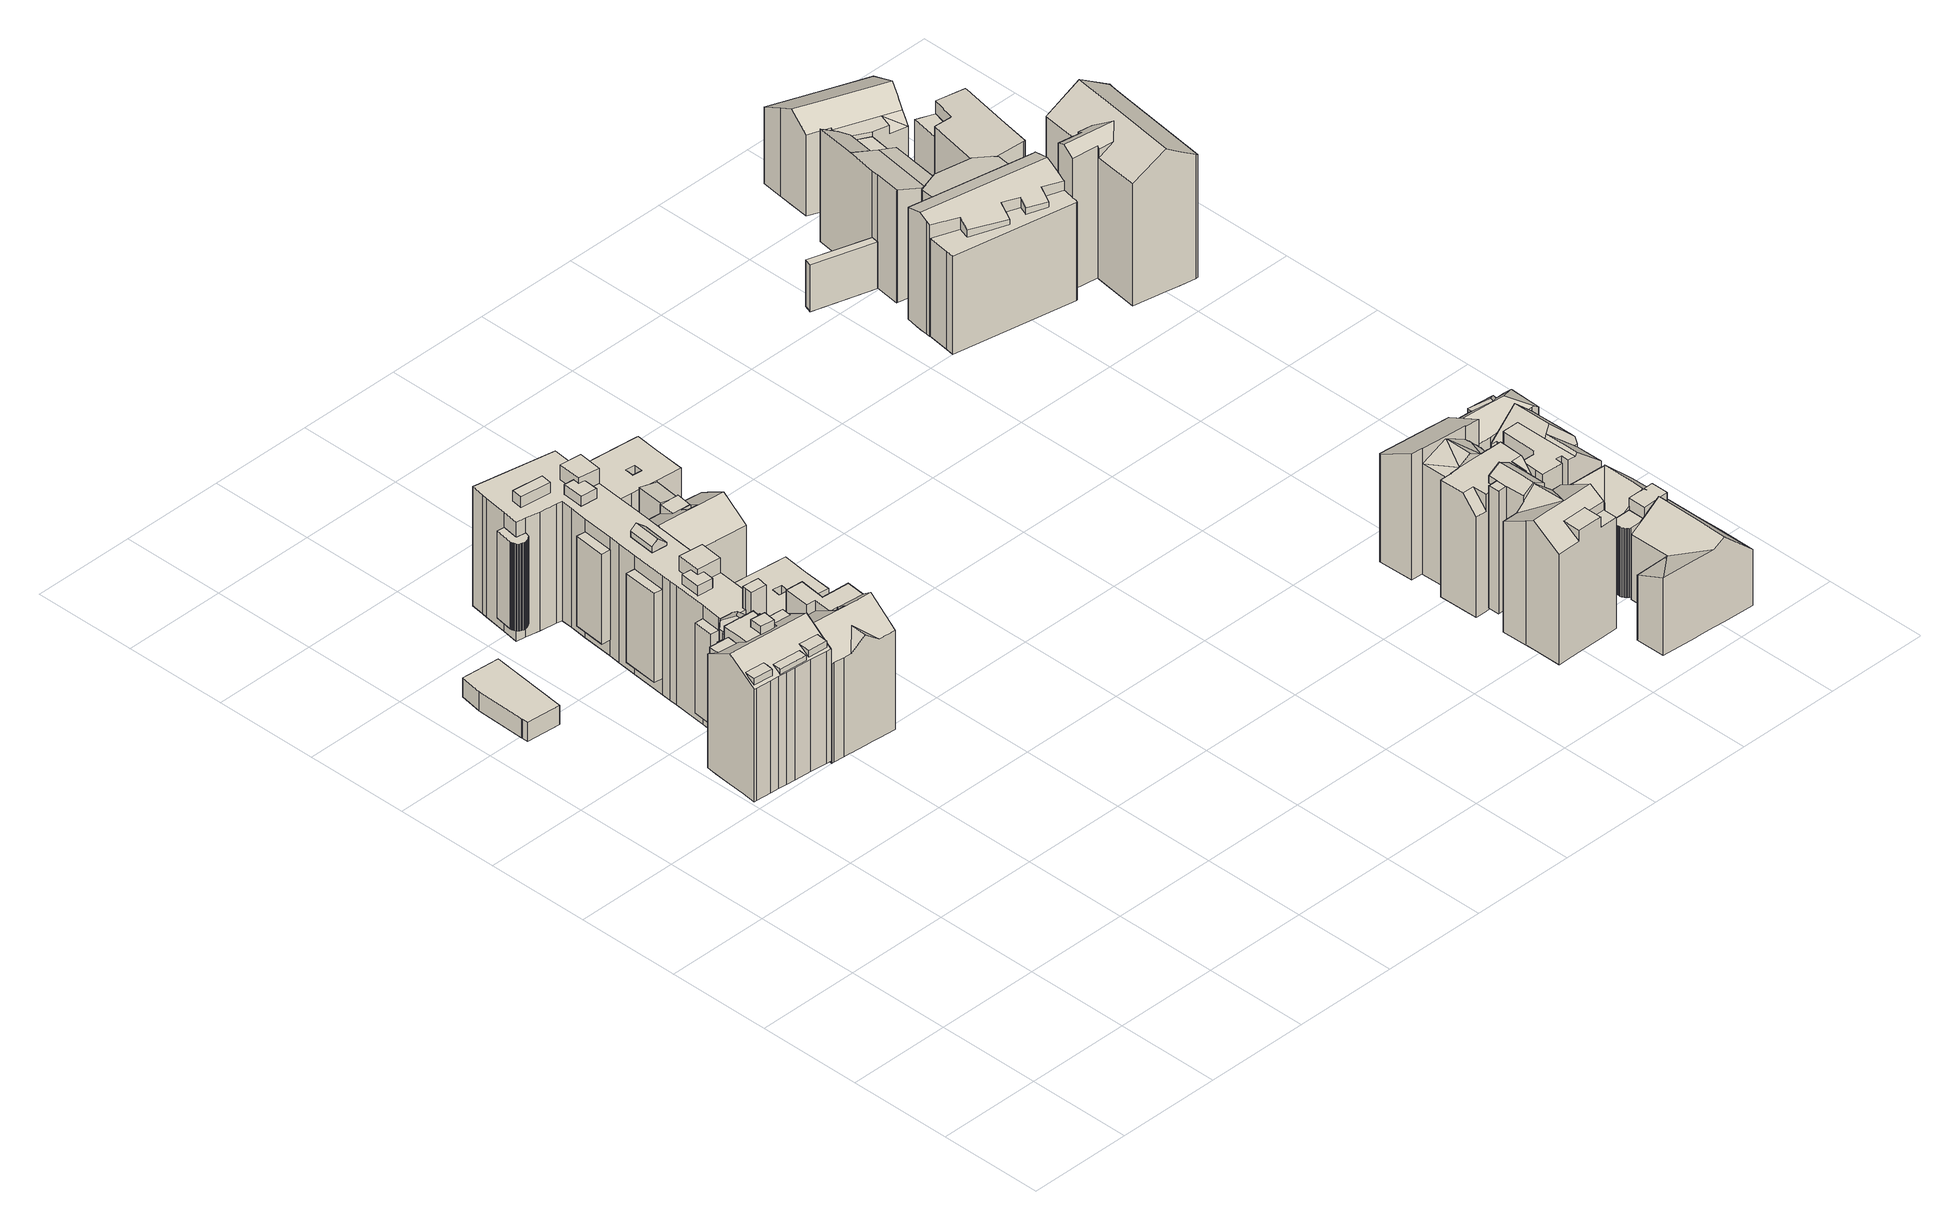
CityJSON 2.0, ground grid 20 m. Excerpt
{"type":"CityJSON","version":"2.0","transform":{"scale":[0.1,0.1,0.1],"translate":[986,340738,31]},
"CityObjects":{
"building1":{"type":"Building","attributes":{"measuredHeight":3.82,"roofType":"FLACHDACH","HoeheDach":"42","NiedrigsteTraufeDesGebaeudes":"42","Blattnummer":"102081","HoeheGrund":"38"},"geometry":[{"type":"Solid","lod":"2","boundaries":[[[[0,1,2,3,4,5,6]],[[7,8,9,10,11,12,13]],[[13,12,1,0]],[[12,11,2,1]],[[11,10,3,2]],[[10,9,4,3]],[[9,8,5,4]],[[8,7,6,5]],[[7,13,0,6]]]]}]},
"building2":{"type":"Building","children":["building2-1","building2-2","building2-3","building2-4","building2-5","building2-6","building2-7","building2-8","building2-9","building2-10","building2-11","building2-12","building2-13","building2-14","building2-15","building2-16"]},
"building2-1":{"type":"BuildingPart","attributes":{"measuredHeight":18.71,"roofType":"FLACHDACH","HoeheDach":"56","NiedrigsteTraufeDesGebaeudes":"56","Blattnummer":"102081","HoeheGrund":"38"},"parents":["building2"],"geometry":[{"type":"Solid","lod":"2","boundaries":[[[[14,15,16,17,18,19,20,21,22,23,24,25]],[[26,27,28,29,30,31,32,33,34,35,36,37]],[[37,36,15,14]],[[36,35,16,15]],[[35,34,17,16]],[[34,33,18,17]],[[33,32,19,18]],[[32,31,20,19]],[[31,30,21,20]],[[30,29,22,21]],[[29,28,23,22]],[[28,27,24,23]],[[27,26,25,24]],[[26,37,14,25]]]]}]},
"building2-2":{"type":"BuildingPart","attributes":{"measuredHeight":24.02,"roofType":"FLACHDACH","HoeheDach":"61","NiedrigsteTraufeDesGebaeudes":"61","Blattnummer":"102081","HoeheGrund":"37"},"parents":["building2"],"geometry":[{"type":"Solid","lod":"2","boundaries":[[[[38,39,40,41]],[[42,43,44,45]],[[45,44,39,38]],[[44,43,40,39]],[[43,42,41,40]],[[42,45,38,41]]]]}]},
"building2-3":{"type":"BuildingPart","attributes":{"measuredHeight":24.67,"roofType":"FLACHDACH","HoeheDach":"62","NiedrigsteTraufeDesGebaeudes":"62","Blattnummer":"102081","HoeheGrund":"37"},"parents":["building2"],"geometry":[{"type":"Solid","lod":"2","boundaries":[[[[46,47,48,49]],[[50,51,52,53]],[[53,52,47,46]],[[52,51,48,47]],[[51,50,49,48]],[[50,53,46,49]]]]}]},
"building2-4":{"type":"BuildingPart","attributes":{"measuredHeight":17.44,"roofType":"FLACHDACH","HoeheDach":"56","NiedrigsteTraufeDesGebaeudes":"56","Blattnummer":"102081","HoeheGrund":"39"},"parents":["building2"],"geometry":[{"type":"Solid","lod":"2","boundaries":[[[[54,55,56,57,58,59,60,61,62,63,64,65,66,67,68,69,70,71,72,73,74,75,76,77,78,79,80,81,82,83,84,85,86]],[[87,88,89,90,91,92,93,94,95,96,97,98,99,100,101,102,103,104,105,106,107,108,109,110,111,112,113,114,115,116,117,118,119]],[[119,118,55,54]],[[118,117,56,55]],[[117,116,57,56]],[[116,115,58,57]],[[115,114,59,58]],[[114,113,60,59]],[[113,112,61,60]],[[112,111,62,61]],[[111,110,63,62]],[[110,109,64,63]],[[109,108,65,64]],[[108,107,66,65]],[[107,106,67,66]],[[106,105,68,67]],[[105,104,69,68]],[[104,103,70,69]],[[103,102,71,70]],[[102,101,72,71]],[[101,100,73,72]],[[100,99,74,73]],[[99,98,75,74]],[[98,97,76,75]],[[97,96,77,76]],[[96,95,78,77]],[[95,94,79,78]],[[94,93,80,79]],[[93,92,81,80]],[[92,91,82,81]],[[91,90,83,82]],[[90,89,84,83]],[[89,88,85,84]],[[88,87,86,85]],[[87,119,54,86]]]]}]},
"building2-5":{"type":"BuildingPart","attributes":{"measuredHeight":25.85,"roofType":"FLACHDACH","HoeheDach":"63","NiedrigsteTraufeDesGebaeudes":"63","Blattnummer":"102081","HoeheGrund":"38"},"parents":["building2"],"geometry":[{"type":"Solid","lod":"2","boundaries":[[[[120,121,122,123,124,125,126]],[[127,128,129,130,131,132,133]],[[133,132,121,120]],[[132,131,122,121]],[[131,130,123,122]],[[130,129,124,123]],[[129,128,125,124]],[[128,127,126,125]],[[127,133,120,126]]]]}]},
"building2-6":{"type":"BuildingPart","attributes":{"measuredHeight":23.12,"roofType":"FLACHDACH","HoeheDach":"61","NiedrigsteTraufeDesGebaeudes":"61","Blattnummer":"102081","HoeheGrund":"38"},"parents":["building2"],"geometry":[{"type":"Solid","lod":"2","boundaries":[[[[134,135,136,137,138,139]],[[140,141,142,143,144,145]],[[145,144,135,134]],[[144,143,136,135]],[[143,142,137,136]],[[142,141,138,137]],[[141,140,139,138]],[[140,145,134,139]]]]}]},
"building2-7":{"type":"BuildingPart","attributes":{"measuredHeight":17.96,"roofType":"FLACHDACH","HoeheDach":"56","NiedrigsteTraufeDesGebaeudes":"56","Blattnummer":"102081","HoeheGrund":"38"},"parents":["building2"],"geometry":[{"type":"Solid","lod":"2","boundaries":[[[[146,147,148,149]],[[150,151,152,153]],[[153,152,147,146]],[[152,151,148,147]],[[151,150,149,148]],[[150,153,146,149]]]]}]},
"building2-8":{"type":"BuildingPart","attributes":{"measuredHeight":23.8,"roofType":"FLACHDACH","HoeheDach":"59","NiedrigsteTraufeDesGebaeudes":"59","Blattnummer":"102081","HoeheGrund":"35"},"parents":["building2"],"geometry":[{"type":"Solid","lod":"2","boundaries":[[[[154,155,156,157,158,159,160,161,162,163,164,165,166,167,168,169,170,171,172,173,174,175,176,177,178,179,180,181,182,183,184,185,186,187,188,189,190,191,192,193,194,195,196,197,198,199,200],[201,202,203,204],[205,206,207,208]],[[209,210,211,212,213,214,215,216,217,218,219,220,221,222,223,224,225,226,227,228,229,230,231,232,233,234,235,236,237,238,239,240,241,242,243,244,245,246,247,248,249,250,251,252,253,254,255],[256,257,258,259],[260,261,262,263]],[[255,254,155,154]],[[254,253,156,155]],[[253,252,157,156]],[[252,251,158,157]],[[251,250,159,158]],[[250,249,160,159]],[[249,248,161,160]],[[248,247,162,161]],[[247,246,163,162]],[[246,245,164,163]],[[245,244,165,164]],[[244,243,166,165]],[[243,242,167,166]],[[242,241,168,167]],[[241,240,169,168]],[[240,239,170,169]],[[239,238,171,170]],[[238,237,172,171]],[[237,236,173,172]],[[236,235,174,173]],[[235,234,175,174]],[[234,233,176,175]],[[233,232,177,176]],[[232,231,178,177]],[[231,230,179,178]],[[230,229,180,179]],[[229,228,181,180]],[[228,227,182,181]],[[227,226,183,182]],[[226,225,184,183]],[[225,224,185,184]],[[224,223,186,185]],[[223,222,187,186]],[[222,221,188,187]],[[221,220,189,188]],[[220,219,190,189]],[[219,218,191,190]],[[218,217,192,191]],[[217,216,193,192]],[[216,215,194,193]],[[215,214,195,194]],[[214,213,196,195]],[[213,212,197,196]],[[212,211,198,197]],[[211,210,199,198]],[[210,209,200,199]],[[209,255,154,200]],[[259,258,202,201]],[[258,257,203,202]],[[257,256,204,203]],[[256,259,201,204]],[[263,262,206,205]],[[262,261,207,206]],[[261,260,208,207]],[[260,263,205,208]]]]}]},
"building2-9":{"type":"BuildingPart","attributes":{"measuredHeight":17.86,"roofType":"FLACHDACH","HoeheDach":"56","NiedrigsteTraufeDesGebaeudes":"56","Blattnummer":"102081","HoeheGrund":"39"},"parents":["building2"],"geometry":[{"type":"Solid","lod":"2","boundaries":[[[[264,265,266,267]],[[268,269,270,271]],[[271,270,265,264]],[[270,269,266,265]],[[269,268,267,266]],[[268,271,264,267]]]]}]},
"building2-10":{"type":"BuildingPart","attributes":{"measuredHeight":25.38,"roofType":"FLACHDACH","HoeheDach":"62","NiedrigsteTraufeDesGebaeudes":"62","Blattnummer":"102081","HoeheGrund":"37"},"parents":["building2"],"geometry":[{"type":"Solid","lod":"2","boundaries":[[[[272,273,274,275]],[[276,277,278,279]],[[279,278,273,272]],[[278,277,274,273]],[[277,276,275,274]],[[276,279,272,275]]]]}]},
"building2-11":{"type":"BuildingPart","attributes":{"measuredHeight":23.68,"roofType":"SATTELDACH","HoeheDach":"61","NiedrigsteTraufeDesGebaeudes":"60","Blattnummer":"102081","HoeheGrund":"38"},"parents":["building2"],"geometry":[{"type":"Solid","lod":"2","boundaries":[[[[280,281,282,283]],[[284,285,281,280]],[[286,283,282,287]],[[288,285,284,289]],[[290,289,284,280,283,286]],[[281,285,288,291,287,282]],[[289,290,286,287,291,288]]]]}]},
"building2-12":{"type":"BuildingPart","attributes":{"measuredHeight":23.47,"roofType":"FLACHDACH","HoeheDach":"61","NiedrigsteTraufeDesGebaeudes":"61","Blattnummer":"102081","HoeheGrund":"38"},"parents":["building2"],"geometry":[{"type":"Solid","lod":"2","boundaries":[[[[292,293,294,295,296]],[[297,298,299,300,301]],[[301,300,293,292]],[[300,299,294,293]],[[299,298,295,294]],[[298,297,296,295]],[[297,301,292,296]]]]}]},
"building2-13":{"type":"BuildingPart","attributes":{"measuredHeight":23.53,"roofType":"FLACHDACH","HoeheDach":"61","NiedrigsteTraufeDesGebaeudes":"61","Blattnummer":"102081","HoeheGrund":"38"},"parents":["building2"],"geometry":[{"type":"Solid","lod":"2","boundaries":[[[[302,303,304,305]],[[303,306,307,304]],[[306,308,309,307]],[[308,310,311,309]],[[310,312,313,311]],[[313,305,304,307,309,311]],[[310,308,306,303,302,312]],[[312,302,305,313]]]]}]},
"building2-14":{"type":"BuildingPart","attributes":{"measuredHeight":26.4,"roofType":"FLACHDACH","HoeheDach":"64","NiedrigsteTraufeDesGebaeudes":"64","Blattnummer":"102081","HoeheGrund":"38"},"parents":["building2"],"geometry":[{"type":"Solid","lod":"2","boundaries":[[[[314,315,316,317]],[[318,319,320,321]],[[321,320,315,314]],[[320,319,316,315]],[[319,318,317,316]],[[318,321,314,317]]]]}]},
"building2-15":{"type":"BuildingPart","attributes":{"measuredHeight":17.97,"roofType":"FLACHDACH","HoeheDach":"56","NiedrigsteTraufeDesGebaeudes":"56","Blattnummer":"102081","HoeheGrund":"38"},"parents":["building2"],"geometry":[{"type":"Solid","lod":"2","boundaries":[[[[322,323,324,325]],[[326,327,328,329]],[[329,328,323,322]],[[328,327,324,323]],[[327,326,325,324]],[[326,329,322,325]]]]}]},
"building2-16":{"type":"BuildingPart","attributes":{"measuredHeight":26.02,"roofType":"SATTELDACH","HoeheDach":"64","NiedrigsteTraufeDesGebaeudes":"60","Blattnummer":"102081","HoeheGrund":"38"},"parents":["building2"],"geometry":[{"type":"Solid","lod":"2","boundaries":[[[[330,331,332,333,334,335,336,337]],[[338,339,340,341,342,343,344,345,346,347]],[[348,349,350,351,352,353]],[[354,355,356,357,358,359,360,361]],[[356,362,363,364,365,357]],[[366,367,368,369,362,356,355]],[[370,371,372,373,374,375,376,377]],[[378,379,380,381,382,383]],[[384,385,386,387,388,389]],[[390,391,392,393]],[[393,392,394,395]],[[395,394,396,397]],[[397,396,398,399]],[[399,398,400,401]],[[401,400,402,403]],[[403,402,404,405]],[[405,404,406,407]],[[408,409,410,411]],[[412,413,414,415]],[[416,417,413,412]],[[418,419,417,416]],[[415,414,419,418]],[[420,348,353,421]],[[386,361,360,387]],[[422,359,358,423]],[[424,365,364,425]],[[425,364,363,426]],[[427,369,368,428]],[[429,430,431,432]],[[433,381,380,434]],[[406,435,436,437,409,408,438,439,440,407]],[[441,391,390,442,443,444,432,431,445,446]],[[447,448,449,450,342,341,340,339,338]],[[451,452,453,454,455,456,457,458,459]],[[460,461,462,463,464,465,466,467,468,385,384]],[[444,443,442,390,393,395,397,399,401,403,405,407,440,439,438,408,411,469,470,471,422,423,472,424,425,426,473,427,428,474,475,476,429,432],[412,415,418,416]],[[446,445,431,430,454,453,452,451,459,463,462,461,460,384,389,410,409,437,436],[477,478,479,480,450,449,448,447,338,347],[481,433,434,482,378,383]],[[483,484,485,334,333,332,331]],[[478,477,347,346,345,344,479]],[[486,487,355,354,361,386,385,468]],[[488,489,490,374,373,372,371]],[[482,434,380,379,378]],[[481,383,382,381,433]],[[491,488,371,370,377,492]],[[377,376,375,493,492]],[[362,369,427,473,426,363]],[[358,357,365,424,472,423]],[[387,360,359,422,471,470,388]],[[420,494,350,349,348]],[[353,352,351,495,421]],[[455,454,430,429,476,475,496]],[[475,474,428,368,367,497,496]],[[498,497,367,366,355]],[[343,342,450,480,479,344]],[[410,389,388,470,469,411]],[[499,483,331,330,337,500]],[[337,336,335,501,500]],[[404,402,400,398,396,394,392,391,441,446,436,435,406],[501,335,334,485,484,483,499,500],[495,351,350,494,420,421],[493,375,374,490,489,488,491,492]],[[459,458,457,456,455,496,497,498,355,487,486,468,467,466,465,464,463],[414,413,417,419]]]]}]},
"building3":{"type":"Building","children":["building3-1","building3-2"]},
"building3-1":{"type":"BuildingPart","attributes":{"measuredHeight":23.89,"roofType":"SATTELDACH","HoeheDach":"61","NiedrigsteTraufeDesGebaeudes":"57","Blattnummer":"102081","HoeheGrund":"37"},"parents":["building3"],"geometry":[{"type":"Solid","lod":"2","boundaries":[[[[502,503,504]],[[505,506,507,508,509,510,511,512,513]],[[514,515,503,502]],[[516,517,518,519]],[[520,521,522,523]],[[523,522,517,516]],[[524,525,526]],[[527,528,529,530]],[[512,531,513]],[[532,533,534,535]],[[536,537,538,539]],[[540,511,510,541]],[[524,537,536]],[[542,543,544,545]],[[546,547,548,549]],[[522,521,550,504,503,515,551,552,507,506,505,513,553,554,518,517]],[[555,556,557,558,559,560,561,552,551,515,514,502,504,550,521,520]],[[562,563,561,560,559,558,557,556,555,520,523,516,519,564,565,566,567,568,532,535,569,542,545],[549,570,527,530,571,540,541,572,546]],[[552,561,563,562,545,544,508,507]],[[510,509,547,546,572,541]],[[542,569,535,534,573,543]],[[531,512,511,540,571,530,529]],[[570,549,548,526,525,528,527]],[[574,539,538,533,532,568,567]],[[575,574,567,566,565,576]],[[518,554,576,565,564,519]],[[537,524,526,548,547,509,508,544,543,573,534,533,538]],[[553,513,531,529,528,525,524,536,539,574,575,576,554]]]]}]},
"building3-2":{"type":"BuildingPart","attributes":{"measuredHeight":18.52,"roofType":"FLACHDACH","HoeheDach":"56","NiedrigsteTraufeDesGebaeudes":"56","Blattnummer":"102081","HoeheGrund":"37"},"parents":["building3"],"geometry":[{"type":"Solid","lod":"2","boundaries":[[[[577,578,579,580,581,582,583,584,585],[586,587,588,589,590,591]],[[592,593,594,595,596,597,598,599,600],[601,602,603,604,605,606]],[[600,599,578,577]],[[599,598,579,578]],[[598,597,580,579]],[[597,596,581,580]],[[596,595,582,581]],[[595,594,583,582]],[[594,593,584,583]],[[593,592,585,584]],[[592,600,577,585]],[[606,605,587,586]],[[605,604,588,587]],[[604,603,589,588]],[[603,602,590,589]],[[602,601,591,590]],[[601,606,586,591]]]]}]},
"building4":{"type":"Building","children":["building4-1","building4-2","building4-3"]},
"building4-1":{"type":"BuildingPart","attributes":{"measuredHeight":21.74,"roofType":"PULTDACH","HoeheDach":"58","NiedrigsteTraufeDesGebaeudes":"58","Blattnummer":"102081","HoeheGrund":"37"},"parents":["building4"],"geometry":[{"type":"Solid","lod":"2","boundaries":[[[[607,608,609,610]],[[611,612,613,614]],[[611,610,609,612]],[[612,609,608,613]],[[613,608,607,614]],[[614,607,610,611]]]]}]},
"building4-2":{"type":"BuildingPart","attributes":{"measuredHeight":23.32,"roofType":"FLACHDACH","HoeheDach":"58","NiedrigsteTraufeDesGebaeudes":"58","Blattnummer":"102081","HoeheGrund":"35"},"parents":["building4"],"geometry":[{"type":"Solid","lod":"2","boundaries":[[[[615,616,617,618]],[[619,620,621,622]],[[620,623,624,621]],[[623,625,626,624]],[[625,619,622,626]],[[617,627,628,629,630,631,632,633,634,635,636,618],[622,621,624,626]],[[615,637,638,639,640,641,642,643,644,645,646,616],[625,623,620,619]],[[616,646,627,617]],[[646,645,628,627]],[[645,644,629,628]],[[644,643,630,629]],[[643,642,631,630]],[[642,641,632,631]],[[641,640,633,632]],[[640,639,634,633]],[[639,638,635,634]],[[638,637,636,635]],[[637,615,618,636]]]]}]},
"building4-3":{"type":"BuildingPart","attributes":{"measuredHeight":23,"roofType":"SATTELDACH","HoeheDach":"59","NiedrigsteTraufeDesGebaeudes":"56","Blattnummer":"102081","HoeheGrund":"36"},"parents":["building4"],"geometry":[{"type":"Solid","lod":"2","boundaries":[[[[647,648,649,650,651,652,653]],[[654,655,656,657,658,659]],[[660,661,662,663]],[[664,665,666,667]],[[668,669,665,664]],[[670,671,669,668]],[[667,666,671,670]],[[659,658,672]],[[673,657,656,674]],[[675,655,654]],[[676,677,678,679]],[[679,680,681,682,683,684,660,663,685,673,674,686,676],[664,667,670,668]],[[651,650,649,678,677,675,654,659,672,662,661,652],[665,669,671,666]],[[655,675,677,676,686,674,656]],[[672,658,657,673,685,663,662]],[[682,681,648,647,653,683]],[[648,681,680,679,678,649]],[[653,652,661,660,684,683]]]]}]},
"building5":{"type":"Building","children":["building5-1","building5-2"]},
"building5-1":{"type":"BuildingPart","attributes":{"measuredHeight":25.88,"roofType":"SATTELDACH","HoeheDach":"62","NiedrigsteTraufeDesGebaeudes":"58","Blattnummer":"102081","HoeheGrund":"36"},"parents":["building5"],"geometry":[{"type":"Solid","lod":"2","boundaries":[[[[687,688,689,690,691,692]],[[693,694,695,696,697,698]],[[687,699,700,688]],[[701,702,703,704,705]],[[706,707,708,709]],[[710,711,707,706]],[[712,713,714,715]],[[697,696,716]],[[717,693,698]],[[718,719,720,721]],[[704,722,716,705]],[[723,724,725,726]],[[727,728,729,730]],[[731,732,717,698,697,716,722,733,734,735,736,737,738,739]],[[711,739,738,737,736,735,734,733,725,724,699,687,692,708,707]],[[740,741,742,743,744,703,702,694,693,717,732,731]],[[743,742,741,740,745,710,706,709,746,747,748,749,750,727,730,751,712,715,752,718,721,753,754,755,723,726,756,757,744]],[[708,692,691,747,746,709]],[[758,713,712,751,730,729]],[[750,749,759,760,728,727]],[[748,747,691,690,761,759,749]],[[690,689,688,700,762,763,764,761]],[[765,762,700,754,753,721,720]],[[700,699,724,723,755,754]],[[722,704,703,744,757,756,726,725,733]],[[695,694,702,701,705,716,696]],[[714,766,719,718,752,715]],[[745,740,731,739,711,710]],[[767,764,763,762,765,720,719,766]],[[759,761,764,767,766,714,713]],[[728,760,759,713,758,729]]]]}]},
"building5-2":{"type":"BuildingPart","attributes":{"measuredHeight":25.2,"roofType":"PULTDACH","HoeheDach":"60","NiedrigsteTraufeDesGebaeudes":"55","Blattnummer":"102081","HoeheGrund":"35"},"parents":["building5"],"geometry":[{"type":"Solid","lod":"2","boundaries":[[[[768,769,770,771,772,773,774,775,776,777,778,779]],[[780,781,782,783,784]],[[785,786,787,788]],[[789,786,785]],[[790,787,786]],[[791,787,790]],[[791,792,793,794,795,787]],[[796,797,798,799,800,801,802,803,804,805,806,807,808,792,791]],[[809,810,811,812,813]],[[814,779,778,815]],[[815,778,777,816]],[[816,777,776,817]],[[817,776,775,818]],[[818,775,774,819]],[[819,774,773,820]],[[821,769,768,822]],[[822,768,779,814]],[[789,823,786]],[[791,824,796]],[[812,825,813]],[[826,827,828,829]],[[829,828,830,831]],[[831,830,832,833]],[[782,834,783]],[[835,794,793,836]],[[837,792,808,838]],[[838,808,807,839]],[[839,807,806,840]],[[840,806,805,841]],[[841,805,804,842]],[[842,804,803,843]],[[843,803,802,844]],[[844,802,801,845]],[[845,801,800,846]],[[846,800,799,847]],[[847,799,798,848]],[[848,798,797,849]],[[850,810,809,851]],[[852,853,854,855,856,823,789,785,788,770,769,821]],[[857,858,859,860,833,832,861,834,782,781,780]],[[819,820,862,835,836,837,838,839,840,841,842,843,844,845,846,847,848,849,863,864,865,866,867,850,851,868,826,829,831,833,860,859,858,857,869,870,871,872,855,854,853,852,821,822,814,815,816,817,818]],[[873,784,783,834,861,832,830,828,827,825,812,811,874,875,876,824,791,877,786,823,856,878,879]],[[870,869,857,780,784,873,879,871]],[[810,850,867,866,874,811]],[[792,837,836,793]],[[877,791,790,786]],[[826,868,851,809,813,825,827]],[[876,875,874,866,865,864]],[[864,863,849,797,796,824,876]],[[879,878,856,855,872,871]],[[787,795,772,771,770,788]],[[795,794,835,862,820,773,772]]]]}]},
"building6":{"type":"Building","children":["building6-1","building6-2","building6-3"]},
"building6-1":{"type":"BuildingPart","attributes":{"measuredHeight":13.85,"roofType":"FLACHDACH","HoeheDach":"50","NiedrigsteTraufeDesGebaeudes":"50","Blattnummer":"102081","HoeheGrund":"36"},"parents":["building6"],"geometry":[{"type":"Solid","lod":"2","boundaries":[[[[880,881,882,883]],[[881,884,885,882]],[[884,886,887,885]],[[886,888,889,887]],[[888,890,891,889]],[[890,892,893,891]],[[892,894,895,893]],[[894,896,897,895]],[[897,898,899,900,901,902,903,904,905,906,907,908,909,910,911,912,913,883,882,885,887,889,891,893,895]],[[894,892,890,888,886,884,881,880,914,915,916,917,918,919,920,921,922,923,924,925,926,927,928,929,896]],[[896,929,898,897]],[[929,928,899,898]],[[928,927,900,899]],[[927,926,901,900]],[[926,925,902,901]],[[925,924,903,902]],[[924,923,904,903]],[[923,922,905,904]],[[922,921,906,905]],[[921,920,907,906]],[[920,919,908,907]],[[919,918,909,908]],[[918,917,910,909]],[[917,916,911,910]],[[916,915,912,911]],[[915,914,913,912]],[[914,880,883,913]]]]}]},
"building6-2":{"type":"BuildingPart","attributes":{"measuredHeight":16.98,"roofType":"SATTELDACH","HoeheDach":"53","NiedrigsteTraufeDesGebaeudes":"47","Blattnummer":"102081","HoeheGrund":"36"},"parents":["building6"],"geometry":[{"type":"Solid","lod":"2","boundaries":[[[[930,931,932,933]],[[934,935,936,937]],[[937,936,938,939]],[[940,941,942,943]],[[943,942,935,934]],[[944,933,932,945]],[[946,930,933,944]],[[947,948,949,950]],[[951,952,953,954,955,956,957,958,959,960]],[[961,962,963,964,965,966,967,968,969,970,971,972]],[[973,974,975,976,966,965,977,978,979,980,930,946]],[[976,975,974,973,946,944,945,981,982,983,984,985,986,987,947,950,988,989,954,953,952,951,960,940,943,934,937,939,990,991,992,971,970,969,968,967,966]],[[993,994,949,948,995,996,977,965,964,963,962,961,972,997]],[[932,931,998,982,981,945]],[[999,997,972,971,992,991,1000]],[[954,989,988,950,949,994,1001,955]],[[983,982,998,1002,1003,984]],[[1004,995,948,947,987,986]],[[1003,1005,1004,986,985,984]],[[940,960,959,941]],[[1006,1000,991,990,939,938]],[[1002,998,978,977,996,995,1004,1005,1003]],[[957,956,955,1001,994,993,997,999,958]],[[980,979,978,998,931,930]],[[959,958,999,1000,1006,938,936,935,942,941]]]]}]},
"building6-3":{"type":"BuildingPart","attributes":{"measuredHeight":16,"roofType":"FLACHDACH","HoeheDach":"52","NiedrigsteTraufeDesGebaeudes":"52","Blattnummer":"102081","HoeheGrund":"36"},"parents":["building6"],"geometry":[{"type":"Solid","lod":"2","boundaries":[[[[1007,1008,1009,1010]],[[1011,1012,1013,1014]],[[1014,1013,1008,1007]],[[1013,1012,1009,1008]],[[1012,1011,1010,1009]],[[1011,1014,1007,1010]]]]}]},
"building7":{"type":"Building","children":["building7-1","building7-2"]},
"building7-1":{"type":"BuildingPart","attributes":{"measuredHeight":24.04,"roofType":"WALMDACH","HoeheDach":"59","NiedrigsteTraufeDesGebaeudes":"54","Blattnummer":"102081","HoeheGrund":"35"},"parents":["building7"],"geometry":[{"type":"Solid","lod":"2","boundaries":[[[[1015,1016,1017,1018,1019,1020,1021,1022,1023,1024,1025,1026,1027]],[[1019,1028,1029,1020]],[[1030,1031,1032,1033,1029]],[[1028,1034,1035,1030,1029]],[[1033,1032,1036,1037,1038,1039,1040,1041,1042]],[[1043,1027,1026,851]],[[851,1026,1025,850]],[[850,1025,1024,1044]],[[1044,1024,1023,1045]],[[1046,1022,1021]],[[1047,1018,1017,1048]],[[1048,1017,1016,1049]],[[1049,1016,1015,1050]],[[1050,1015,1027,1043]],[[1035,1031,1030]],[[1051,1041,1040,1052]],[[1052,1040,1039,1053]],[[1054,1037,1036,1055]],[[1055,1056,1057,1058,1059,1060,1047,1048,1049,1050,1043,851,850,1044,1045,1061,1062,1063,1064,1065,1066,1051,1052,1053,1067,1054]],[[1060,1059,1058,1034,1028,1019,1018,1047]],[[1068,1069,1042,1041,1051,1066,1065,1064]],[[1032,1031,1035,1034,1058,1057,1056,1055,1036]],[[1038,1037,1054,1067,1053,1039]],[[1063,1062,1070,1071,1068,1064]],[[1023,1022,1046,1070,1062,1061,1045]],[[1071,1070,1046,1021,1020,1029,1033,1042,1069,1068]]]]}]},
"building7-2":{"type":"BuildingPart","attributes":{"measuredHeight":23.74,"roofType":"WALMDACH","HoeheDach":"59","NiedrigsteTraufeDesGebaeudes":"55","Blattnummer":"102081","HoeheGrund":"35"},"parents":["building7"],"geometry":[{"type":"Solid","lod":"2","boundaries":[[[[1072,1073,1074,1075,1076,1077,1078]],[[1076,1075,1079,1080,1081,1082,1083,1084,1085,1086,1087,1077]],[[1083,1088,1089,1090,1084]],[[1088,1091,1089]],[[1082,1091,1088,1083]],[[1074,1092,1093,1079,1075]],[[1094,1073,1072,1095]],[[1095,1072,1078,1096]],[[1097,1087,1086,1098]],[[1098,1086,1085,1099]],[[1100,1081,1080,1101]],[[1102,1093,1092,1103]],[[1104,1094,1095,1096,1105,1097,1098,1099,1106,1107,1108,1109,1110,1100,1101,1111,1102,1103]],[[1089,1091,1109,1108,1107,1090]],[[1079,1093,1102,1111,1101,1080]],[[1100,1110,1109,1091,1082,1081]],[[1085,1084,1090,1107,1106,1099]],[[1094,1104,1103,1092,1074,1073]],[[1078,1077,1087,1097,1105,1096]]]]}]},
"building8":{"type":"Building","attributes":{"measuredHeight":9.31,"roofType":"FLACHDACH","HoeheDach":"42","NiedrigsteTraufeDesGebaeudes":"42","Blattnummer":"102081","HoeheGrund":"33"},"geometry":[{"type":"Solid","lod":"2","boundaries":[[[[1112,1113,1114,1115]],[[1116,1117,1118,1119]],[[1119,1118,1113,1112]],[[1118,1117,1114,1113]],[[1117,1116,1115,1114]],[[1116,1119,1112,1115]]]]}]},
"building9":{"type":"Building","children":["building9-1","building9-2","building9-3","building9-4","building9-5","building9-6","building9-7"]},
"building9-1":{"type":"BuildingPart","attributes":{"measuredHeight":23.34,"roofType":"SATTELDACH","HoeheDach":"55","NiedrigsteTraufeDesGebaeudes":"52","Blattnummer":"102081","HoeheGrund":"31"},"parents":["building9"],"geometry":[{"type":"Solid","lod":"2","boundaries":[[[[1120,1121,1122,1123,1124,1125,1126,1127,1128,1129,1130,1131,1132,1133]],[[1130,1134,1135,1136,1137,1138,1139,1131]],[[1140,1133,1132,1141]],[[1142,1129,1128,1143]],[[1143,1128,1127,1144]],[[1144,1127,1126,1145]],[[1145,1126,1125,1146]],[[1146,1125,1124,1147]],[[1147,1124,1123,1148]],[[1148,1123,1122,1149]],[[1149,1122,1121,1150]],[[1150,1121,1120,1151]],[[1151,1120,1133,1140]],[[1152,1139,1138,1153]],[[1154,1136,1135,1155]],[[1155,1135,1134,1156]],[[1137,1136,1154,1157,1153,1138]],[[1129,1142,1158,1156,1134,1130]],[[1132,1131,1139,1152,1159,1141]],[[1158,1142,1143,1144,1145,1146,1147,1148,1149,1150,1151,1140,1141,1159,1152,1153,1157,1154,1155,1156]]]]}]},
"building9-2":{"type":"BuildingPart","attributes":{"measuredHeight":15.52,"roofType":"FLACHDACH","HoeheDach":"51","NiedrigsteTraufeDesGebaeudes":"51","Blattnummer":"102081","HoeheGrund":"35"},"parents":["building9"],"geometry":[{"type":"Solid","lod":"2","boundaries":[[[[1160,1161,1162,1163]],[[1164,1165,1166,1167]],[[1167,1166,1161,1160]],[[1166,1165,1162,1161]],[[1165,1164,1163,1162]],[[1164,1167,1160,1163]]]]}]},
"building9-3":{"type":"BuildingPart","attributes":{"measuredHeight":21.76,"roofType":"PULTDACH","HoeheDach":"54","NiedrigsteTraufeDesGebaeudes":"53","Blattnummer":"102081","HoeheGrund":"32"},"parents":["building9"],"geometry":[{"type":"Solid","lod":"2","boundaries":[[[[1168,1169,1170,1171,1172,1173,1174,1175,1176,1177,1178]],[[1179,1180,1181,1182,1183,1184,1185,1186,1187,1188,1189]],[[1181,1176,1175,1182]],[[1182,1175,1174,1183]],[[1183,1174,1173,1184]],[[1184,1173,1172,1185]],[[1185,1172,1171,1186]],[[1186,1171,1170,1187]],[[1187,1170,1169,1188]],[[1188,1169,1168,1189]],[[1189,1168,1178,1179]],[[1178,1177,1176,1181,1180,1179]]]]}]},
"building9-4":{"type":"BuildingPart","attributes":{"measuredHeight":22.58,"roofType":"PULTDACH","HoeheDach":"55","NiedrigsteTraufeDesGebaeudes":"51","Blattnummer":"102081","HoeheGrund":"33"},"parents":["building9"],"geometry":[{"type":"Solid","lod":"2","boundaries":[[[[1190,1191,1192,1193,1194,1195,1196,1197]],[[1198,1199,1200,1201,1194]],[[1202,1203,1193,1192]],[[1204,1205,1206,1207]],[[1208,1197,1196,1209]],[[1209,1196,1195,1210]],[[1211,1191,1190,1212]],[[1212,1190,1197,1208]],[[1213,1201,1200,1214]],[[1206,1199,1198,1207]],[[1215,1216,1217,1211,1212,1208,1209,1210,1218,1213,1214,1219,1220]],[[1216,1215,1220,1205,1204,1203,1202]],[[1199,1206,1205,1220,1219,1214,1200]],[[1211,1217,1216,1202,1192,1191]],[[1193,1203,1204,1207,1198,1194]],[[1195,1194,1201,1213,1218,1210]]]]}]},
"building9-5":{"type":"BuildingPart","attributes":{"measuredHeight":19.53,"roofType":"FLACHDACH","HoeheDach":"51","NiedrigsteTraufeDesGebaeudes":"51","Blattnummer":"102081","HoeheGrund":"31"},"parents":["building9"],"geometry":[{"type":"Solid","lod":"2","boundaries":[[[[1221,1222,1223,1224,1225,1226,1227,1228,1229,1230,1231,1232,1233,1234,1235,1236]],[[1237,1238,1239,1240,1241,1242,1243,1244,1245,1246,1247,1248,1249,1250,1251,1252]],[[1252,1251,1222,1221]],[[1251,1250,1223,1222]],[[1250,1249,1224,1223]],[[1249,1248,1225,1224]],[[1248,1247,1226,1225]],[[1247,1246,1227,1226]],[[1246,1245,1228,1227]],[[1245,1244,1229,1228]],[[1244,1243,1230,1229]],[[1243,1242,1231,1230]],[[1242,1241,1232,1231]],[[1241,1240,1233,1232]],[[1240,1239,1234,1233]],[[1239,1238,1235,1234]],[[1238,1237,1236,1235]],[[1237,1252,1221,1236]]]]}]},
"building9-6":{"type":"BuildingPart","attributes":{"measuredHeight":21.76,"roofType":"PULTDACH","HoeheDach":"54","NiedrigsteTraufeDesGebaeudes":"53","Blattnummer":"102081","HoeheGrund":"32"},"parents":["building9"],"geometry":[{"type":"Solid","lod":"2","boundaries":[[[[1136,1168,1253,1254,1255,1137]],[[1256,1257,1258,1259,1260,1261]],[[1256,1137,1255,1257]],[[1257,1255,1254,1258]],[[1258,1254,1253,1259]],[[1259,1253,1168,1260]],[[1260,1168,1136,1261]],[[1261,1136,1137,1256]]]]}]},
"building9-7":{"type":"BuildingPart","attributes":{"measuredHeight":19.18,"roofType":"SATTELDACH","HoeheDach":"55","NiedrigsteTraufeDesGebaeudes":"50","Blattnummer":"102081","HoeheGrund":"36"},"parents":["building9"],"geometry":[{"type":"Solid","lod":"2","boundaries":[[[[1262,1263,1264,1265,1266]],[[1267,1264,1268]],[[1267,1269,1270,1271,1264]],[[1272,1273,1274,1275]],[[1275,1274,1276,1277]],[[1277,1276,1278,1279]],[[1280,1281,1282,1283]],[[1264,1263,1268]],[[1284,1262,1266,1285]],[[1286,1287,1288,1289]],[[1290,1270,1269,1291]],[[1283,1292,1286,1289,1293,1290,1291,1294,1295,1284,1285,1296,1297,1298,1299,1272,1275,1277,1279,1300,1280]],[[1301,1265,1264,1271,1288,1287,1302,1303,1304,1305,1306]],[[1271,1270,1290,1293,1289,1288]],[[1267,1294,1291,1269]],[[1295,1294,1267,1268,1263,1262,1284]],[[1266,1265,1301,1297,1296,1285]],[[1287,1286,1292,1283,1282,1302]],[[1307,1281,1280,1300,1279,1278]],[[1297,1301,1306,1298]],[[1306,1305,1273,1272,1299,1298]],[[1304,1303,1302,1282,1281,1307,1278,1276,1274,1273,1305]]]]}]},
"building10":{"type":"Building","children":["building10-1","building10-2"]},
"building10-1":{"type":"BuildingPart","attributes":{"measuredHeight":28.59,"roofType":"SATTELDACH","HoeheDach":"61","NiedrigsteTraufeDesGebaeudes":"57","Blattnummer":"102081","HoeheGrund":"33"},"parents":["building10"],"geometry":[{"type":"Solid","lod":"2","boundaries":[[[[1308,1309,1310,1311,1312,1313]],[[1311,1314,1315,1316,1317,1318,1312]],[[1319,1320,1321,1322,1323,1324,1314,1311,1310,1325,1326]],[[1310,1309,1325]],[[1327,1308,1313,1328]],[[1329,1318,1317,1330]],[[1330,1317,1316,1331]],[[1324,1315,1314]],[[1332,1323,1322,1333]],[[1334,1335,1336,1337]],[[1337,1336,1338,1339]],[[1340,1341,1342,1343]],[[1337,1339,1344,1340,1343,1345,1346,1347,1348,1327,1328,1349,1329,1330,1331,1350,1332,1333,1351,1334]],[[1346,1345,1343,1342,1352,1319,1326,1347]],[[1340,1344,1339,1338,1353,1341]],[[1321,1335,1334,1351,1333,1322]],[[1316,1315,1324,1323,1332,1350,1331]],[[1326,1325,1309,1308,1327,1348,1347]],[[1313,1312,1318,1329,1349,1328]],[[1352,1342,1341,1353,1338,1336,1335,1321,1320,1319]]]]}]},
"building10-2":{"type":"BuildingPart","attributes":{"measuredHeight":24.08,"roofType":"FLACHDACH","HoeheDach":"57","NiedrigsteTraufeDesGebaeudes":"57","Blattnummer":"102081","HoeheGrund":"33"},"parents":["building10"],"geometry":[{"type":"Solid","lod":"2","boundaries":[[[[1354,1355,1356,1357]],[[1358,1359,1360,1361]],[[1361,1360,1355,1354]],[[1360,1359,1356,1355]],[[1359,1358,1357,1356]],[[1358,1361,1354,1357]]]]}]}
},
"vertices":[
[93,1273,68],[75,1120,68],[8,1125,68],[8,1136,68],[8,1138,68],[11,1235,68],[19,1279,68],[19,1279,106],[11,1235,106],[8,1138,106],[8,1136,106],[8,1125,106],[75,1120,106],[93,1273,106],
[278,866,66],[279,883,66],[279,885,66],[266,886,66],[267,896,66],[253,913,66],[248,913,66],[259,928,66],[295,924,66],[294,911,66],[324,907,66],[320,862,66],[320,862,253],[324,907,253],[294,911,253],[295,924,253],[259,928,253],[248,913,253],[253,913,253],[267,896,253],[266,886,253],[279,885,253],[279,883,253],[278,866,253],
[296,1356,61],[236,1363,61],[239,1384,61],[299,1377,61],[299,1377,301],[239,1384,301],[236,1363,301],[296,1356,301],
[341,1065,63],[336,1020,63],[290,1025,63],[294,1070,63],[294,1070,310],[290,1025,310],[336,1020,310],[341,1065,310],
[222,1338,77],[221,1336,77],[221,1334,77],[220,1333,77],[220,1331,77],[219,1330,77],[218,1328,77],[216,1327,77],[215,1326,77],[214,1325,77],[212,1324,77],[210,1323,77],[209,1323,77],[207,1322,77],[205,1322,77],[203,1322,77],[202,1322,77],[200,1323,77],[198,1324,77],[197,1324,77],[195,1325,77],[194,1326,77],[192,1328,77],[191,1329,77],[190,1331,77],[190,1332,77],[189,1334,77],[188,1335,77],[188,1337,77],[188,1339,77],[194,1374,77],[208,1372,77],[203,1341,77],[203,1341,251],[208,1372,251],[194,1374,251],[188,1339,251],[188,1337,251],[188,1335,251],[189,1334,251],[190,1332,251],[190,1331,251],[191,1329,251],[192,1328,251],[194,1326,251],[195,1325,251],[197,1324,251],[198,1324,251],[200,1323,251],[202,1322,251],[203,1322,251],[205,1322,251],[207,1322,251],[209,1323,251],[210,1323,251],[212,1324,251],[214,1325,251],[215,1326,251],[216,1327,251],[218,1328,251],[219,1330,251],[220,1331,251],[220,1333,251],[221,1334,251],[221,1336,251],[222,1338,251],
[327,928,65],[326,920,65],[325,914,65],[324,907,65],[294,911,65],[295,924,65],[296,931,65],[296,931,324],[295,924,324],[294,911,324],[324,907,324],[325,914,324],[326,920,324],[327,928,324],
[291,1041,69],[290,1025,69],[302,1024,69],[299,1001,69],[269,1004,69],[273,1043,69],[273,1043,300],[269,1004,300],[299,1001,300],[302,1024,300],[290,1025,300],[291,1041,300],
[286,1269,75],[280,1208,75],[263,1210,75],[269,1271,75],[269,1271,255],[263,1210,255],[280,1208,255],[286,1269,255],
[327,928,43],[296,931,43],[295,924,43],[259,928,43],[250,929,43],[252,941,43],[256,980,43],[263,1045,43],[264,1060,43],[266,1079,43],[273,1147,43],[277,1185,43],[280,1208,43],[286,1269,43],[290,1303,43],[292,1326,43],[282,1328,43],[249,1333,43],[222,1338,43],[203,1341,43],[208,1372,43],[215,1417,43],[217,1428,43],[221,1454,43],[378,1425,43],[373,1382,43],[372,1363,43],[330,1368,43],[328,1347,43],[327,1335,43],[308,1337,43],[304,1296,43],[336,1293,43],[338,1321,43],[367,1317,43],[363,1277,43],[358,1225,43],[346,1116,43],[341,1065,43],[294,1070,43],[293,1055,43],[291,1041,43],[273,1043,43],[269,1004,43],[299,1001,43],[302,1024,43],[336,1020,43],[333,1182,43],[303,1185,43],[297,1132,43],[327,1129,43],[296,1356,43],[299,1377,43],[239,1384,43],[236,1363,43],[336,1020,281],[302,1024,281],[299,1001,281],[269,1004,281],[273,1043,281],[291,1041,281],[293,1055,281],[294,1070,281],[341,1065,281],[346,1116,281],[358,1225,281],[363,1277,281],[367,1317,281],[338,1321,281],[336,1293,281],[304,1296,281],[308,1337,281],[327,1335,281],[328,1347,281],[330,1368,281],[372,1363,281],[373,1382,281],[378,1425,281],[221,1454,281],[217,1428,281],[215,1417,281],[208,1372,281],[203,1341,281],[222,1338,281],[249,1333,281],[282,1328,281],[292,1326,281],[290,1303,281],[286,1269,281],[280,1208,281],[277,1185,281],[273,1147,281],[266,1079,281],[264,1060,281],[263,1045,281],[256,980,281],[252,941,281],[250,929,281],[259,928,281],[295,924,281],[296,931,281],[327,928,281],[327,1129,281],[297,1132,281],[303,1185,281],[333,1182,281],[236,1363,281],[239,1384,281],[299,1377,281],[296,1356,281],
[273,1147,76],[266,1079,76],[249,1081,76],[256,1149,76],[256,1149,254],[249,1081,254],[266,1079,254],[273,1147,254],
[372,1363,57],[367,1317,57],[326,1323,57],[330,1368,57],[330,1368,311],[326,1323,311],[367,1317,311],[372,1363,311],
[308,1131,303],[314,1184,303],[303,1185,293],[297,1132,293],[327,1129,287],[333,1182,287],[297,1132,67],[303,1185,67],[333,1182,67],[327,1129,67],[308,1131,67],[314,1184,67],
[278,866,69],[264,867,69],[266,886,69],[279,885,69],[279,883,69],[279,883,304],[279,885,304],[266,886,304],[264,867,304],[278,866,304],
[326,1323,301],[338,1321,301],[338,1321,66],[326,1323,66],[336,1293,301],[336,1293,66],[304,1296,301],[304,1296,66],[308,1337,301],[308,1337,66],[327,1335,301],[327,1335,66],
[259,826,70],[232,829,70],[234,853,70],[262,850,70],[262,850,334],[234,853,334],[232,829,334],[259,826,334],
[252,941,75],[235,943,75],[239,981,75],[256,980,75],[256,980,255],[239,981,255],[235,943,255],[252,941,255],
[188,764,307],[191,764,307],[192,768,307],[193,777,307],[193,785,307],[156,788,307],[155,780,307],[154,767,307],[199,851,307],[200,860,307],[201,869,307],[201,870,307],[201,871,307],[199,871,307],[163,874,307],[163,873,307],[162,863,307],[162,855,307],[259,755,302],[259,758,302],[260,771,302],[206,776,302],[205,763,302],[204,759,302],[210,884,302],[238,881,320],[238,888,320],[223,910,308],[212,901,302],[211,891,302],[209,891,300],[208,884,300],[258,907,308],[253,913,305],[248,913,305],[229,915,305],[265,879,302],[266,879,302],[266,886,302],[267,896,302],[267,756,307],[303,753,307],[303,754,307],[304,767,307],[305,775,307],[268,779,307],[267,770,307],[266,756,307],[311,841,307],[312,850,307],[313,860,307],[275,863,307],[274,853,307],[273,845,307],[205,882,288],[206,884,288],[208,884,288],[209,891,288],[198,892,288],[197,883,288],[308,748,67],[308,748,291],[299,749,291],[299,749,67],[266,752,291],[266,752,67],[234,755,291],[234,755,67],[216,756,291],[216,756,67],[200,758,291],[200,758,67],[183,759,291],[183,759,67],[153,761,291],[153,761,67],[148,762,291],[148,762,67],[160,876,67],[160,876,294],[196,873,294],[196,873,67],[234,853,67],[234,853,320],[232,829,320],[232,829,67],[262,850,67],[262,850,320],[259,826,67],[259,826,320],[259,755,292],[204,759,292],[211,891,67],[212,901,67],[229,915,67],[248,913,67],[253,913,67],[267,896,67],[266,886,67],[278,866,67],[278,866,294],[320,862,294],[320,862,67],[275,863,296],[313,860,296],[151,789,307],[154,822,327],[157,855,307],[157,855,67],[154,822,67],[151,789,67],[311,775,307],[311,775,67],[314,808,67],[319,859,67],[319,859,296],[314,808,327],[200,860,302],[201,869,297],[201,870,296],[201,871,295],[266,845,307],[267,854,302],[268,864,296],[268,867,294],[268,867,320],[268,864,320],[267,854,320],[266,845,320],[264,825,320],[204,871,295],[203,859,302],[203,851,307],[201,831,320],[203,851,320],[203,859,320],[204,871,320],[205,882,320],[206,884,320],[197,883,67],[198,892,67],[209,891,67],[223,910,67],[258,907,67],[266,879,67],[264,867,67],[268,867,67],[162,863,302],[163,873,296],[163,874,295],[199,871,295],[274,853,302],[312,850,302],[191,764,294],[192,768,297],[193,777,302],[208,884,320],[210,884,320],[303,753,294],[303,754,294],[304,767,302],[267,756,294],[266,756,294],[267,770,302],[259,758,294],[205,763,294],[264,867,320],[266,879,320],[265,879,320],[188,764,294],[154,767,294],[155,780,302],
[378,741,284],[381,774,284],[349,744,261],[384,800,302],[414,797,302],[446,795,302],[449,815,287],[397,819,287],[395,806,297],[395,803,299],[378,805,298],[378,801,302],[395,740,270],[407,739,261],[308,747,63],[308,747,261],[308,748,261],[308,748,63],[333,745,63],[333,745,261],[314,747,261],[314,747,63],[380,824,287],[380,821,289],[380,821,287],[379,822,63],[379,822,289],[377,805,299],[377,805,63],[378,805,299],[371,909,63],[371,909,287],[404,906,287],[404,906,63],[384,857,266],[384,857,287],[366,859,287],[366,859,266],[395,803,63],[395,806,63],[398,855,63],[398,855,287],[452,851,287],[452,851,63],[397,820,63],[397,820,287],[395,820,287],[395,820,63],[348,744,261],[408,739,261],[440,736,261],[354,803,302],[314,806,302],[348,744,63],[349,744,63],[378,741,63],[395,740,63],[407,739,63],[408,739,63],[440,736,63],[449,815,63],[446,795,63],[314,806,63],[320,862,63],[360,859,63],[366,858,63],[366,859,63],[398,856,63],[380,821,63],[378,805,63],[397,819,63],[398,856,287],[366,858,267],[360,859,267],[320,862,267],
[371,909,60],[325,914,60],[326,920,60],[336,1020,60],[395,1014,60],[469,1006,60],[463,957,60],[458,900,60],[404,906,60],[395,944,60],[410,943,60],[412,959,60],[395,961,60],[394,961,60],[392,945,60],[404,906,246],[458,900,246],[463,957,246],[469,1006,246],[395,1014,246],[336,1020,246],[326,920,246],[325,914,246],[371,909,246],[392,945,246],[394,961,246],[395,961,246],[412,959,246],[410,943,246],[395,944,246],
[441,1217,266],[447,1268,266],[411,1272,273],[406,1220,273],[406,1220,56],[411,1272,56],[447,1268,56],[441,1217,56],
[496,1263,269],[447,1268,269],[447,1268,35],[496,1263,35],[430,1305,269],[448,1303,269],[448,1303,35],[430,1305,35],[450,1320,269],[450,1320,35],[432,1322,269],[432,1322,35],[411,1272,35],[395,1273,35],[363,1277,35],[367,1317,35],[372,1363,35],[373,1382,35],[395,1380,35],[504,1369,35],[507,1368,35],[502,1322,35],[502,1322,269],[507,1368,269],[504,1369,269],[395,1380,269],[373,1382,269],[372,1363,269],[367,1317,269],[363,1277,269],[395,1273,269],[411,1272,269],
[395,1111,251],[479,1102,251],[485,1158,284],[436,1163,284],[399,1167,284],[352,1172,284],[346,1116,251],[438,1187,270],[442,1217,270],[441,1217,270],[406,1220,270],[405,1220,270],[402,1190,270],[358,1225,54],[358,1225,252],[395,1221,252],[395,1221,54],[417,1184,54],[417,1184,273],[415,1168,283],[415,1168,54],[435,1182,54],[435,1182,273],[433,1166,54],[433,1166,283],[405,1220,252],[406,1220,54],[441,1217,54],[442,1217,252],[490,1211,54],[490,1211,252],[489,1197,261],[489,1197,54],[485,1158,54],[479,1102,54],[395,1111,54],[346,1116,54],[352,1172,54],[405,1220,54],[442,1217,54],
[1379,177,303],[1378,241,303],[1377,241,302],[1354,241,281],[1354,240,281],[1337,240,267],[1354,118,289],[1402,118,289],[1402,119,289],[1402,146,289],[1402,153,289],[1354,152,289],[1419,241,267],[1400,241,284],[1402,119,268],[1402,118,268],[1438,119,268],[1438,146,268],[1402,146,268],[1307,240,46],[1307,240,267],[1310,240,267],[1310,240,46],[1308,191,46],[1308,191,294],[1353,299,46],[1353,299,291],[1353,317,291],[1353,317,46],[1402,146,285],[1354,118,267],[1399,317,46],[1399,317,292],[1400,296,292],[1400,296,46],[1438,146,285],[1438,241,46],[1438,241,267],[1438,213,283],[1438,213,46],[1335,278,46],[1335,278,291],[1335,299,291],[1335,299,46],[1308,117,267],[1338,118,267],[1438,176,304],[1420,176,304],[1402,175,304],[1379,175,304],[1354,175,304],[1338,175,304],[1308,174,304],[1308,117,46],[1338,118,46],[1354,118,46],[1402,118,46],[1438,119,46],[1308,174,46],[1337,240,46],[1354,240,46],[1354,241,46],[1353,278,46],[1337,278,46],[1336,299,46],[1377,317,46],[1400,277,46],[1400,241,46],[1419,241,46],[1438,176,46],[1438,146,46],[1336,299,291],[1353,278,291],[1337,278,291],[1354,241,291],[1400,241,292],[1378,241,305],[1377,241,305],[1400,277,292],[1377,317,305],[1377,278,305],
[1305,440,294],[1327,438,294],[1327,437,295],[1374,432,295],[1415,429,295],[1415,430,294],[1443,427,294],[1446,496,259],[1382,502,259],[1368,503,259],[1303,509,259],[1303,508,259],[1306,299,244],[1309,299,244],[1329,299,243],[1328,327,277],[1306,327,277],[1327,435,265],[1349,378,277],[1374,432,291],[1327,437,265],[1328,377,264],[1373,378,291],[1397,378,277],[1418,420,266],[1417,423,267],[1416,426,267],[1415,429,268],[1413,378,268],[1414,380,267],[1415,383,267],[1417,386,266],[1418,389,265],[1418,393,265],[1419,396,265],[1420,400,265],[1420,403,264],[1420,406,265],[1420,410,265],[1419,413,265],[1419,417,265],[1438,296,240],[1439,327,275],[1439,329,277],[1417,329,277],[1416,296,240],[1303,508,43],[1303,509,43],[1368,503,43],[1382,502,43],[1446,496,43],[1443,427,43],[1415,430,43],[1327,438,43],[1305,440,43],[1328,377,277],[1413,378,277],[1416,296,277],[1400,296,43],[1400,296,277],[1399,317,277],[1399,317,43],[1353,317,277],[1353,317,43],[1353,299,277],[1353,299,43],[1329,299,277],[1416,426,43],[1417,423,43],[1418,420,43],[1419,417,43],[1419,413,43],[1420,410,43],[1420,406,43],[1420,403,43],[1420,400,43],[1419,396,43],[1418,393,43],[1418,389,43],[1417,386,43],[1415,383,43],[1414,380,43],[1439,327,43],[1438,296,43],[1327,437,43],[1327,435,43],[1328,377,43],[1328,376,43],[1328,376,277],[1306,299,43],[1309,299,43],[1329,299,43],[1335,299,43],[1335,299,277],[1415,429,43],[1413,378,43],[1412,377,43],[1419,377,43],[1441,377,43],[1439,329,43],[1416,296,43],[1306,327,43],[1306,346,43],[1305,376,43],[1327,376,43],[1306,346,277],[1441,377,277],[1419,377,277],[1412,377,277],[1373,378,277],[1327,376,277],[1305,376,277],
[1498,180,190],[1501,183,190],[1501,183,52],[1498,180,52],[1502,185,190],[1502,185,52],[1503,186,190],[1503,186,52],[1505,187,190],[1505,187,52],[1507,188,190],[1507,188,52],[1538,188,190],[1538,188,52],[1538,153,190],[1538,153,52],[1507,153,190],[1507,153,52],[1505,154,52],[1504,155,52],[1502,156,52],[1501,157,52],[1500,159,52],[1499,160,52],[1498,162,52],[1497,164,52],[1496,166,52],[1496,167,52],[1496,169,52],[1496,171,52],[1496,173,52],[1496,175,52],[1497,177,52],[1498,178,52],[1498,178,190],[1497,177,190],[1496,175,190],[1496,173,190],[1496,171,190],[1496,169,190],[1496,167,190],[1496,166,190],[1497,164,190],[1498,162,190],[1499,160,190],[1500,159,190],[1501,157,190],[1502,156,190],[1504,155,190],[1505,154,190],
[1439,16,202],[1505,73,177],[1441,73,177],[1439,73,177],[1437,280,47],[1437,280,216],[1479,278,216],[1479,278,47],[1492,277,216],[1492,277,47],[1438,213,47],[1438,213,176],[1438,241,193],[1438,241,47],[1439,73,47],[1441,73,47],[1439,16,47],[1590,155,47],[1590,155,197],[1590,188,197],[1590,188,47],[1506,210,47],[1506,209,47],[1507,201,47],[1507,188,47],[1507,188,177],[1507,201,177],[1506,209,177],[1506,210,177],[1506,214,179],[1506,214,47],[1629,202,159],[1629,147,159],[1629,125,159],[1630,76,159],[1630,5,159],[1630,5,47],[1630,76,47],[1629,125,47],[1629,147,47],[1629,202,47],[1628,269,47],[1628,269,159],[1507,12,47],[1521,11,47],[1548,10,47],[1570,8,47],[1570,8,216],[1548,10,202],[1521,11,202],[1507,12,202],[1505,73,47],[1507,74,47],[1507,75,47],[1507,153,47],[1525,153,47],[1538,153,47],[1570,154,47],[1569,188,47],[1538,188,47],[1506,276,47],[1562,273,47],[1569,272,47],[1569,206,217],[1569,188,216],[1570,154,217],[1570,75,217],[1569,272,217],[1507,74,177],[1569,272,216],[1562,273,216],[1538,188,197],[1507,75,177],[1507,153,177],[1538,153,197],[1525,153,189],[1506,276,216],
[1538,153,54],[1538,188,54],[1590,188,54],[1590,155,54],[1590,155,214],[1590,188,214],[1538,188,214],[1538,153,214],
[1479,278,267],[1480,293,267],[1492,292,267],[1492,277,267],[1506,276,267],[1505,341,267],[1505,402,267],[1473,402,267],[1470,332,267],[1464,326,267],[1439,327,267],[1438,296,267],[1437,280,267],[1511,276,272],[1511,344,272],[1555,326,234],[1562,326,234],[1562,331,246],[1522,349,283],[1562,273,228],[1562,326,228],[1562,343,246],[1563,343,245],[1563,352,245],[1563,367,245],[1562,406,245],[1562,426,245],[1522,425,283],[1437,280,43],[1464,326,43],[1470,332,43],[1473,402,237],[1492,277,43],[1492,292,43],[1480,293,43],[1479,278,43],[1562,426,43],[1562,406,43],[1563,367,43],[1563,343,43],[1562,343,43],[1562,331,43],[1562,326,43],[1562,273,43],[1511,276,43],[1506,276,43],[1473,402,43],[1474,418,43],[1470,422,43],[1468,425,43],[1470,425,43],[1522,425,43],[1563,352,43],[1468,425,232],[1470,425,234],[1474,418,237],[1470,422,234],
[1468,425,245],[1562,426,252],[1567,426,252],[1530,456,277],[1504,458,277],[1445,462,277],[1443,427,245],[1576,485,248],[1560,487,248],[1547,488,247],[1547,490,245],[1519,469,266],[1495,494,245],[1495,493,246],[1446,497,245],[1446,496,246],[1520,476,266],[1497,503,245],[1496,503,245],[1548,498,245],[1577,426,245],[1577,485,248],[1562,426,40],[1468,425,40],[1443,427,40],[1446,496,40],[1446,497,40],[1495,493,40],[1547,488,40],[1560,487,40],[1577,485,40],[1577,426,40],[1567,426,40],[1445,462,40],[1495,494,40],[1496,503,40],[1497,503,40],[1548,498,40],[1547,490,40],[1576,485,40],
[1279,1606,16],[1277,1592,16],[1160,1626,16],[1165,1641,16],[1165,1641,109],[1160,1626,109],[1277,1592,109],[1279,1606,109],
[1308,1440,223],[1301,1418,214],[1372,1393,209],[1382,1423,221],[1415,1411,219],[1408,1393,212],[1447,1380,209],[1456,1406,220],[1495,1393,218],[1498,1409,224],[1503,1438,236],[1261,1482,236],[1259,1466,229],[1258,1458,226],[1509,1470,226],[1507,1470,226],[1457,1479,226],[1313,1506,226],[1268,1514,226],[1266,1514,226],[1258,1458,3],[1259,1466,3],[1498,1409,3],[1495,1393,3],[1456,1406,3],[1447,1380,3],[1408,1393,3],[1415,1411,3],[1382,1423,3],[1372,1393,3],[1301,1418,3],[1308,1440,3],[1266,1514,3],[1268,1514,3],[1457,1479,3],[1507,1470,3],[1509,1470,3],[1313,1506,3],[1503,1438,3],[1261,1482,3],
[1496,1678,42],[1483,1631,42],[1452,1637,42],[1462,1691,42],[1462,1691,197],[1452,1637,197],[1483,1631,197],[1496,1678,197],
[1463,1508,223],[1512,1499,230],[1515,1499,230],[1527,1564,230],[1545,1657,230],[1545,1660,230],[1496,1678,223],[1483,1631,223],[1452,1637,218],[1448,1617,218],[1433,1536,218],[1433,1536,12],[1448,1617,12],[1452,1637,12],[1483,1631,12],[1496,1678,12],[1545,1660,12],[1545,1657,12],[1527,1564,12],[1515,1499,12],[1512,1499,12],[1463,1508,12],
[1273,1543,242],[1318,1534,226],[1325,1536,224],[1342,1653,224],[1288,1663,243],[1279,1606,242],[1277,1592,243],[1270,1543,243],[1342,1653,209],[1352,1725,209],[1335,1735,220],[1299,1740,242],[1362,1549,214],[1375,1647,214],[1375,1647,197],[1384,1708,197],[1352,1725,197],[1342,1653,197],[1270,1543,17],[1277,1592,17],[1279,1606,17],[1318,1534,17],[1273,1543,17],[1299,1740,17],[1335,1735,17],[1375,1647,17],[1362,1549,17],[1325,1536,17],[1288,1663,17],[1352,1725,17],[1384,1708,17],
[1495,1393,4],[1490,1369,4],[1489,1362,4],[1487,1356,4],[1485,1356,4],[1249,1399,4],[1252,1415,4],[1258,1458,4],[1308,1440,4],[1301,1418,4],[1372,1393,4],[1382,1423,4],[1415,1411,4],[1408,1393,4],[1447,1380,4],[1456,1406,4],[1456,1406,200],[1447,1380,200],[1408,1393,200],[1415,1411,200],[1382,1423,200],[1372,1393,200],[1301,1418,200],[1308,1440,200],[1258,1458,200],[1252,1415,200],[1249,1399,200],[1485,1356,200],[1487,1356,200],[1489,1362,200],[1490,1369,200],[1495,1393,200],
[1433,1536,221],[1362,1549,221],[1318,1534,223],[1313,1506,8],[1318,1534,8],[1362,1549,8],[1433,1536,8],[1463,1508,8],[1457,1479,8],
[1384,1708,206],[1415,1701,206],[1424,1727,206],[1344,1758,206],[1335,1735,206],[1450,1693,189],[1415,1701,189],[1451,1696,192],[1453,1702,196],[1458,1714,206],[1312,1841,46],[1312,1841,222],[1318,1882,199],[1318,1882,46],[1427,1840,199],[1427,1840,46],[1430,1839,199],[1430,1839,46],[1495,1814,46],[1495,1814,199],[1495,1813,200],[1495,1813,46],[1384,1708,46],[1335,1735,46],[1465,1731,46],[1465,1731,221],[1462,1725,216],[1462,1725,46],[1453,1702,46],[1451,1696,46],[1471,1749,46],[1458,1714,46],[1450,1693,46],[1415,1701,46],[1344,1758,46],[1344,1760,46],[1304,1776,46],[1308,1812,46],[1450,1831,46],[1344,1760,208],[1471,1749,238],[1437,1762,238],[1356,1793,238],[1308,1812,238],[1304,1776,208],[1450,1831,199],
[1539,1362,280],[1538,1358,277],[1566,1354,277],[1592,1378,292],[1494,1392,292],[1490,1369,279],[1574,1408,277],[1546,1412,277],[1544,1402,283],[1517,1406,283],[1498,1409,283],[1590,1260,301],[1609,1392,301],[1622,1484,301],[1557,1493,258],[1547,1424,259],[1546,1412,259],[1538,1358,259],[1526,1272,260],[1539,1362,16],[1490,1369,16],[1498,1409,16],[1517,1406,16],[1544,1402,16],[1547,1424,16],[1557,1493,16],[1682,1475,16],[1682,1475,263],[1681,1468,263],[1681,1468,16],[1678,1452,263],[1678,1452,16],[1651,1250,16],[1651,1250,261],[1647,1250,264],[1647,1250,16],[1651,1251,16],[1617,1255,16],[1590,1260,16],[1526,1272,16],[1538,1358,16],[1494,1392,16],[1546,1412,16],[1622,1484,16],[1617,1255,283],[1651,1251,261],
[1547,1424,22],[1544,1402,22],[1517,1406,22],[1520,1427,22],[1520,1427,262],[1517,1406,262],[1544,1402,262],[1547,1424,262]
]}
